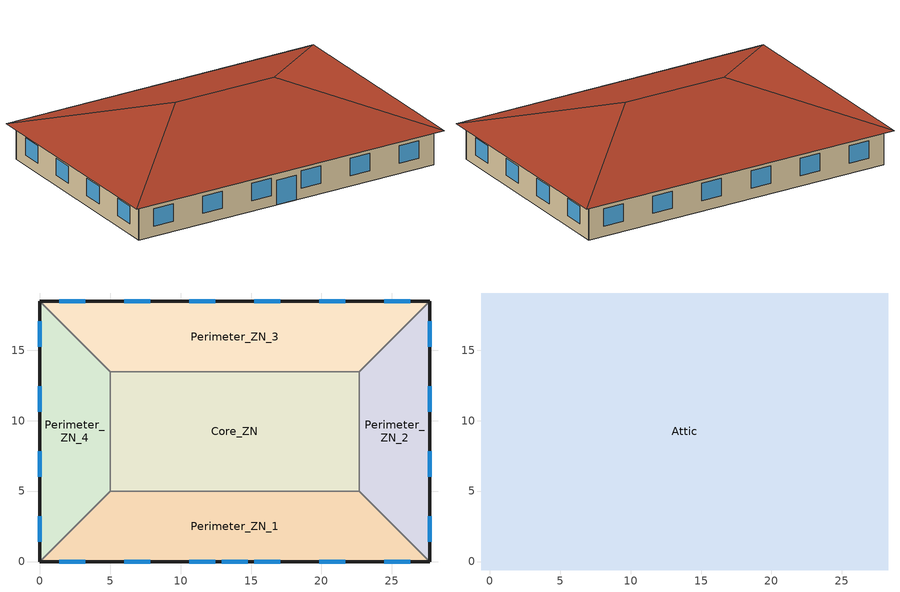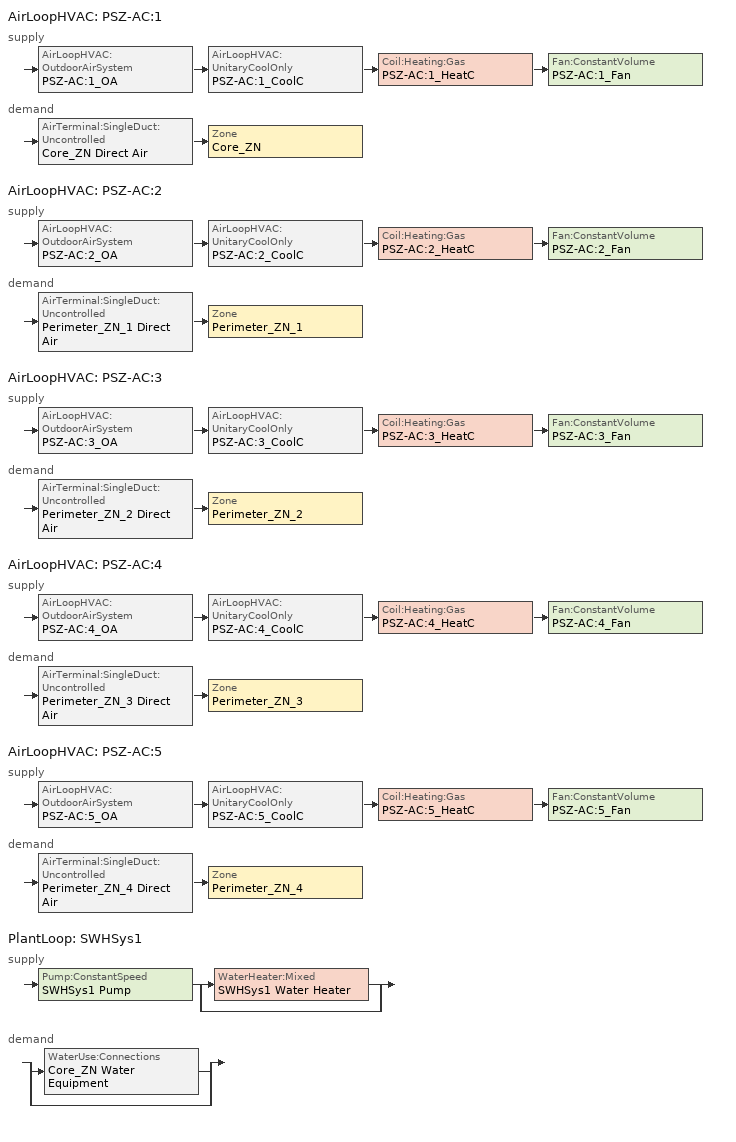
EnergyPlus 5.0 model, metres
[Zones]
Core_ZN
 floor ground (ext-slab): 5,13.46 22.69,13.46 22.69,5 5,5 z0
 wall to Perimeter_ZN_2 (int-walls): 22.69,5 22.69,13.46 z0:3.05
 wall to Perimeter_ZN_3 (int-walls): 22.69,13.46 5,13.46 z0:3.05
 wall to Perimeter_ZN_1 (int-walls): 5,5 22.69,5 z0:3.05
 wall to Perimeter_ZN_4 (int-walls): 5,13.46 5,5 z0:3.05
Perimeter_ZN_1
 floor ground (ext-slab): 27.69,0 0,0 5,5 22.69,5 z0
 wall outside (Mass Non-res Ext Wall): 0,0 27.69,0 z0:3.05
 wall to Perimeter_ZN_2 (int-walls): 27.69,0 22.69,5 z0:3.05
 wall to Perimeter_ZN_4 (int-walls): 5,5 0,0 z0:3.05
 window (Window Non-res Fixed): 1.39,0 3.22,0 / 6.01,0 7.84,0 / 10.62,0 12.45,0 / 15.24,0 17.07,0 / 19.85,0 21.68,0 / 24.47,0 26.3,0 z0.9:2.42; 12.93,0 14.76,0 z0:2.13
Perimeter_ZN_2
 floor ground (ext-slab): 22.69,13.46 27.69,18.46 27.69,0 22.69,5 z0
 wall outside (Mass Non-res Ext Wall): 27.69,0 27.69,18.46 z0:3.05
 wall to Perimeter_ZN_3 (int-walls): 27.69,18.46 22.69,13.46 z0:3.05
 window (Window Non-res Fixed): 27.69,1.39 27.69,3.22 / 27.69,6.01 27.69,7.84 / 27.69,10.62 27.69,12.45 / 27.69,15.24 27.69,17.07 z0.9:2.42
Perimeter_ZN_3
 floor ground (ext-slab): 5,13.46 0,18.46 27.69,18.46 22.69,13.46 z0
 wall outside (Mass Non-res Ext Wall): 27.69,18.46 0,18.46 z0:3.05
 wall to Perimeter_ZN_4 (int-walls): 0,18.46 5,13.46 z0:3.05
 window (Window Non-res Fixed): 26.3,18.46 24.47,18.46 / 21.68,18.46 19.85,18.46 / 17.07,18.46 15.24,18.46 / 12.45,18.46 10.62,18.46 / 7.84,18.46 6.01,18.46 / 3.22,18.46 1.39,18.46 z0.9:2.42
Perimeter_ZN_4
 floor ground (ext-slab): 5,5 0,0 0,18.46 5,13.46 z0
 wall outside (Mass Non-res Ext Wall): 0,18.46 0,0 z0:3.05
 window (Window Non-res Fixed): 0,17.07 0,15.24 / 0,12.45 0,10.62 / 0,7.84 0,6.01 / 0,3.22 0,1.39 z0.9:2.42
Attic
 floor outside (Attic Non-res Floor): 28.29,19.06 28.29,-0.6 27.69,0 27.69,18.46 z3.05; -0.6,19.06 28.29,19.06 27.69,18.46 0,18.46 z3.05; 0,0 27.69,0 28.29,-0.6 -0.6,-0.6 z3.05; -0.6,19.06 0,18.46 0,0 -0.6,-0.6 z3.05
 floor to Core_ZN (Attic Non-res Floor): 5,13.46 22.69,13.46 22.69,5 5,5 z3.05
 floor to Perimeter_ZN_2 (Attic Non-res Floor): 22.69,5 22.69,13.46 27.69,18.46 27.69,0 z3.05
 floor to Perimeter_ZN_3 (Attic Non-res Floor): 0,18.46 27.69,18.46 22.69,13.46 5,13.46 z3.05
 floor to Perimeter_ZN_1 (Attic Non-res Floor): 0,0 5,5 22.69,5 27.69,0 z3.05
 floor to Perimeter_ZN_4 (Attic Non-res Floor): 5,13.46 5,5 0,0 0,18.46 z3.05
 roof outside (Attic Non-res Roof): 28.29,-0.6,3.05 28.29,19.06,3.05 18.46,9.23,6.33; 28.29,19.06,3.05 -0.6,19.06,3.05 9.23,9.23,6.33 18.46,9.23,6.33; -0.6,-0.6,3.05 28.29,-0.6,3.05 18.46,9.23,6.33 9.23,9.23,6.33; -0.6,19.06,3.05 -0.6,-0.6,3.05 9.23,9.23,6.33
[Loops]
AirLoopHVAC 'PSZ-AC:1'
 supply: AirLoopHVAC:OutdoorAirSystem 'PSZ-AC:1_OA' > AirLoopHVAC:UnitaryCoolOnly 'PSZ-AC:1_CoolC' > Coil:Heating:Gas 'PSZ-AC:1_HeatC' > Fan:ConstantVolume 'PSZ-AC:1_Fan'
 demand: AirTerminal:SingleDuct:Uncontrolled 'Core_ZN Direct Air' > Zone 'Core_ZN'
AirLoopHVAC 'PSZ-AC:2'
 supply: AirLoopHVAC:OutdoorAirSystem 'PSZ-AC:2_OA' > AirLoopHVAC:UnitaryCoolOnly 'PSZ-AC:2_CoolC' > Coil:Heating:Gas 'PSZ-AC:2_HeatC' > Fan:ConstantVolume 'PSZ-AC:2_Fan'
 demand: AirTerminal:SingleDuct:Uncontrolled 'Perimeter_ZN_1 Direct Air' > Zone 'Perimeter_ZN_1'
AirLoopHVAC 'PSZ-AC:3'
 supply: AirLoopHVAC:OutdoorAirSystem 'PSZ-AC:3_OA' > AirLoopHVAC:UnitaryCoolOnly 'PSZ-AC:3_CoolC' > Coil:Heating:Gas 'PSZ-AC:3_HeatC' > Fan:ConstantVolume 'PSZ-AC:3_Fan'
 demand: AirTerminal:SingleDuct:Uncontrolled 'Perimeter_ZN_2 Direct Air' > Zone 'Perimeter_ZN_2'
AirLoopHVAC 'PSZ-AC:4'
 supply: AirLoopHVAC:OutdoorAirSystem 'PSZ-AC:4_OA' > AirLoopHVAC:UnitaryCoolOnly 'PSZ-AC:4_CoolC' > Coil:Heating:Gas 'PSZ-AC:4_HeatC' > Fan:ConstantVolume 'PSZ-AC:4_Fan'
 demand: AirTerminal:SingleDuct:Uncontrolled 'Perimeter_ZN_3 Direct Air' > Zone 'Perimeter_ZN_3'
AirLoopHVAC 'PSZ-AC:5'
 supply: AirLoopHVAC:OutdoorAirSystem 'PSZ-AC:5_OA' > AirLoopHVAC:UnitaryCoolOnly 'PSZ-AC:5_CoolC' > Coil:Heating:Gas 'PSZ-AC:5_HeatC' > Fan:ConstantVolume 'PSZ-AC:5_Fan'
 demand: AirTerminal:SingleDuct:Uncontrolled 'Perimeter_ZN_4 Direct Air' > Zone 'Perimeter_ZN_4'
PlantLoop 'SWHSys1'
 supply: Pump:ConstantSpeed 'SWHSys1 Pump' > split
  | WaterHeater:Mixed 'SWHSys1 Water Heater'
  | bypass
 demand: split
  | WaterUse:Connections 'Core_ZN Water Equipment'
  | bypass
[Building]
Ref Bldg Small Office New2004_v1.3_5.0: North Axis=0; Terrain=City; Loads Convergence Tolerance Value=0.04; Temperature Convergence Tolerance Value=0.2; Solar Distribution=FullInteriorAndExterior; Maximum Number of Warmup Days=25
[Site:Location]
USA NV-LAS VEGAS: Latitude {deg}=36.07; Longitude {deg}=-115.17; Time Zone {hr}=-8; Elevation {m}=664
[SizingPeriod:DesignDay] Barometric Pressure {Pa}=93598; Rain {0-no,1-yes}=0; Snow on ground {0-no,1-yes}=0; Day of Month=21; Daylight Savings Time Indicator=0; Humidity Indicating Type=WetBulb
Name | Maximum Dry-Bulb Temperature {C} | Daily Temp Range {C} | Humidity Indicating Conditions at Maximum Dry-Bulb | Wind Speed {m/s} design conditions vs. traditional 6.71 m/s (15 mph) | Wind Direction {Degrees; N=0, S=180} | Clearness {0.0 to 1.1} | Month | Day Type | Wind Speed {m/s} design conditions vs. traditional 3.35 m/s (7mph)
LAS_VEGAS Ann Htg 99.6% Condns DB | -1.7 | 0 | -1.7 | 3.1 | 240 | 0 | 1 | WinterDesignDay
LAS_VEGAS Ann Clg .4% Condns WB=>MDB | 34.7 | 13.6 | 21.9 |  | 230 | 1 | 7 | SummerDesignDay | 5.3
[Site:WaterMainsTemperature]
Calculation Method=CORRELATION; Annual Average Outdoor Air Temperature {C}=19.48; Maximum Difference In Monthly Average Outdoor Air Temperatures {deltaC}=25.6
[Site:GroundTemperature:BuildingSurface]
18.89, 18.889, 18.895, 20.344, 20.899, 20.929, 20.753, 20.826, 21.013, 20.868, 19.246, 18.923
[Construction]
Mass Non-res Ext Wall: 1IN Stucco, 8IN Concrete HW, Mass NonRes Wall Insulation, 1/2IN Gypsum
Attic Non-res Floor: 1/2IN Gypsum, AtticFloor NonRes Insulation, 1/2IN Gypsum
Attic Non-res Roof: Roof Membrane, Metal Decking
ext-slab: HW CONCRETE, CP02 CARPET PAD
int-walls: 1/2IN Gypsum, 1/2IN Gypsum
Window Non-res Fixed: NonRes Fixed Assembly Window
InteriorFurnishings: Std Wood 6inch
[Material] Thermal Absorptance=0.9
Name | Roughness | Thickness {m} | Conductivity {W/m-K} | Density {kg/m3} | Specific Heat {J/kg-K} | Solar Absorptance | Visible Absorptance | Visible Absorptance! Common Materials | Thickness | Conductivity | Density | Specific Heat
Mass NonRes Wall Insulation | MediumRough | 0.0365395 | 0.049 | 265 | 836.8 | 0.7 | 0.7
AtticFloor NonRes Insulation | MediumRough | 0.23413 | 0.049 | 265 | 836.8 | 0.7 | 0.7
Std Wood 6inch | MediumSmooth | 0.15 | 0.12 | 540 | 1210 | 0.7 |  | 0.7
1/2IN Gypsum | Smooth | 0.0127 | 0.16 | 784.9 | 830 | 0.92 | 0.92
1IN Stucco | Smooth |  |  |  |  | 0.92 | 0.92 |  | 0.0253 | 0.6918 | 1858 | 837
8IN CONCRETE HW | Rough | 0.2032 | 1.311 | 2240 | 836.8 | 0.7 | 0.7
HW CONCRETE | Rough | 0.1016 | 1.311 | 2240 | 836.8 | 0.7 | 0.7
Roof Membrane | VeryRough | 0.0095 | 0.16 | 1121.29 | 1460 | 0.7 | 0.7
Metal Decking | MediumSmooth | 0.0015 | 45.006 | 7680 | 418.4 | 0.7 | 0.3
[WindowMaterial:SimpleGlazingSystem]
NonRes Fixed Assembly Window: U-Factor=3.23646; Solar Heat Gain Coefficient=0.25
[Material:NoMass]
CP02 CARPET PAD: Roughness=VeryRough; Thermal Resistance {(m2-K)/W}=0.2165; Thermal Absorptance=0.9; Solar Absorptance=0.7; Visible Absorptance=0.8
[Zone] Type=1; Multiplier=1
Name | Part of Total Floor Area
Attic | No
Core_ZN; Perimeter_ZN_1; Perimeter_ZN_2; Perimeter_ZN_3; Perimeter_ZN_4 | Yes
[People] Schedule=BLDG_OCC_SCH; Number of People Calculation Method=Area/Person; Zone Area per Person=18.58; Fraction Radiant=0.3; User Specified Sensible Fraction=AUTOCALCULATE; Activity Level Schedule=ACTIVITY_SCH; Enable ASHRAE 55 Comfort Warnings=No; MRT Calculation=ZoneAveraged; Work Efficiency Schedule=WORK_EFF_SCH; Clothing Schedule=CLOTHING_SCH; Air Velocity Schedule=AIR_VELO_SCH; Thermal Comfort Report=FANGER
Name | Zone
Core_ZN People | Core_ZN
Perimeter_ZN_1 People | Perimeter_ZN_1
Perimeter_ZN_2 People | Perimeter_ZN_2
Perimeter_ZN_3 People | Perimeter_ZN_3
Perimeter_ZN_4 People | Perimeter_ZN_4
[Lights] Schedule=BLDG_LIGHT_SCH; Design Level Calculation Method=Watts/Area; Watts per Zone Area {W/m2}=10.76; Return Air Fraction=0; Fraction Radiant=0.7; Fraction Visible=0.2; Fraction Replaceable=1; Return Air Fraction is Calculated from Plenum Temperature=No
Name | Zone
Core_ZN_Lights | Core_ZN
Perimeter_ZN_1_Lights | Perimeter_ZN_1
Perimeter_ZN_2_Lights | Perimeter_ZN_2
Perimeter_ZN_3_Lights | Perimeter_ZN_3
Perimeter_ZN_4_Lights | Perimeter_ZN_4
[ElectricEquipment] Schedule=BLDG_EQUIP_SCH; Design Level Calculation Method=Watts/Area; Watts per Zone Floor Area {W/m2}=10.76; Fraction Latent=0; Fraction Radiant=0.5; Fraction Lost=0
Name | Zone
Core_ZN_MiscPlug_Equip | Core_ZN
Perimeter_ZN_1_MiscPlug_Equip | Perimeter_ZN_1
Perimeter_ZN_2_MiscPlug_Equip | Perimeter_ZN_2
Perimeter_ZN_3_MiscPlug_Equip | Perimeter_ZN_3
Perimeter_ZN_4_MiscPlug_Equip | Perimeter_ZN_4
[Exterior:Lights]
Exterior Facade Lighting: Schedule=ALWAYS_ON; Design Level=2303; Control Option=AstronomicalClock
[ZoneInfiltration:DesignFlowRate] Constant Term Coefficient=1; Temperature Term Coefficient=0; Velocity Term Coefficient=0; Velocity Squared Term Coefficient=0
Name | Zone | Schedule | Design Volume Flow Rate Calculation Method | Air Changes Per Hour {ACH} | Flow per Exterior Surface Area {m3/s/m2}
Core_ZN_Infiltration | Core_ZN | INFIL_QUARTER_ON_SCH | AirChanges/Hour | 0.36
Perimeter_ZN_1_Infiltration | Perimeter_ZN_1 | INFIL_QUARTER_ON_SCH | Flow/ExteriorArea |  | 0.000302
Perimeter_ZN_2_Infiltration | Perimeter_ZN_2 | INFIL_QUARTER_ON_SCH | Flow/ExteriorArea |  | 0.000302
Perimeter_ZN_3_Infiltration | Perimeter_ZN_3 | INFIL_QUARTER_ON_SCH | Flow/ExteriorArea |  | 0.000302
Perimeter_ZN_4_Infiltration | Perimeter_ZN_4 | INFIL_QUARTER_ON_SCH | Flow/ExteriorArea |  | 0.000302
Attic_Infiltration | Attic | ALWAYS_ON | AirChanges/Hour | 1
[InternalMass] Construction=InteriorFurnishings
Name | Zone | Surface Area
Core_ZN Internal Mass | Core_ZN | 299.3148
Perimeter_ZN_1 Internal Mass | Perimeter_ZN_1 | 226.9
Perimeter_ZN_2 Internal Mass | Perimeter_ZN_2 | 134.6
Perimeter_ZN_3 Internal Mass | Perimeter_ZN_3 | 226.9
Perimeter_ZN_4 Internal Mass | Perimeter_ZN_4 | 134.6
[Fan:ConstantVolume] Availablility Schedule=HVACOperationSchd; Fan Efficiency=0.53625; Pressure Rise=622; Maximum Flow Rate {m3/s}=AUTOSIZE; Motor Efficiency=0.825; Motor In Airstream Fraction=1
PSZ-AC:1_Fan; PSZ-AC:2_Fan; PSZ-AC:3_Fan; PSZ-AC:4_Fan; PSZ-AC:5_Fan
[Coil:Heating:Gas] Availablility Schedule=ALWAYS_ON; Gas Burner Efficiency=0.8; Nominal Capacity {W}=AUTOSIZE
PSZ-AC:1_HeatC; PSZ-AC:2_HeatC; PSZ-AC:3_HeatC; PSZ-AC:4_HeatC; PSZ-AC:5_HeatC
[Coil:Cooling:DX:SingleSpeed] Availablility Schedule=ALWAYS_ON; Rated Total Cooling Capacity {W}=AUTOSIZE; Rated Sensible Heat Ratio=AUTOSIZE; Rated COP=3.66668; Rated Air Flow Rate {m3/s}=AUTOSIZE; Total Cooling Capacity Function of Temperature Curve=Cool-Cap-fT; Total Cooling Capacity Function of Flow Fraction Curve=ConstantCubic; Energy Input Ratio Function of Temperature Curve=Cool-EIR-fT; Energy Input Ratio Function of Flow Fraction Curve=ConstantCubic; Part Load Fraction Correlation Curve=Cool-PLF-fPLR
PSZ-AC:1_CoolC DXCoil; PSZ-AC:2_CoolC DXCoil; PSZ-AC:3_CoolC DXCoil; PSZ-AC:4_CoolC DXCoil; PSZ-AC:5_CoolC DXCoil
[Zone equipment]
Core_ZN: Core_ZN Direct Air
Perimeter_ZN_1: Perimeter_ZN_1 Direct Air
Perimeter_ZN_2: Perimeter_ZN_2 Direct Air
Perimeter_ZN_3: Perimeter_ZN_3 Direct Air
Perimeter_ZN_4: Perimeter_ZN_4 Direct Air
[Sizing:Zone] Zone Cooling Design Supply Air Temperature {C}=14; Zone Heating Design Supply Air Temperature {C}=40; Zone Cooling Design Supply Air Humidity Ratio {kg-H20/kg-air}=0.0085; Zone Heating Design Supply Air Humidity Ratio {kg-H20/kg-air}=0.008; Outdoor Air Method=Flow/Person; Outside Air Flow per Person {(m3/s)/person}=0.01; Cooling Design Air Flow Method {Flow/Zone | DesignDay | DesignDay}=DesignDay; Heating Design Air Flow Method {Flow/Zone | DesignDay}=DesignDay
Core_ZN; Perimeter_ZN_1; Perimeter_ZN_2; Perimeter_ZN_3; Perimeter_ZN_4
[ZoneControl:Thermostat] Control Type Schedule=Dual Zone Control Type Sched
Name | Zone | Control 1
Core_ZN Thermostat | Core_ZN | Core_ZN DualSPSched
Perimeter_ZN_1 Thermostat | Perimeter_ZN_1 | Perimeter_ZN_1 DualSPSched
Perimeter_ZN_2 Thermostat | Perimeter_ZN_2 | Perimeter_ZN_2 DualSPSched
Perimeter_ZN_3 Thermostat | Perimeter_ZN_3 | Perimeter_ZN_3 DualSPSched
Perimeter_ZN_4 Thermostat | Perimeter_ZN_4 | Perimeter_ZN_4 DualSPSched
[ThermostatSetpoint:DualSetpoint] Heating Setpoint Temperature Schedule=HTGSETP_SCH; Cooling Setpoint Temperature Schedule=CLGSETP_SCH
Core_ZN DualSPSched; Perimeter_ZN_1 DualSPSched; Perimeter_ZN_2 DualSPSched; Perimeter_ZN_3 DualSPSched; Perimeter_ZN_4 DualSPSched
[SetpointManager:SingleZone:Reheat] Control Variable=Temperature; Minimum Supply Air Temperature C=10; Maximum Supply Air Temperature C=50
Name | Control Zone | Setpoint Node or NodeList
SupAirTemp MngrCore_ZN | Core_ZN | PSZ-AC:1 Supply Equipment Outlet Node
SupAirTemp MngrPerimeter_ZN_1 | Perimeter_ZN_1 | PSZ-AC:2 Supply Equipment Outlet Node
SupAirTemp MngrPerimeter_ZN_2 | Perimeter_ZN_2 | PSZ-AC:3 Supply Equipment Outlet Node
SupAirTemp MngrPerimeter_ZN_3 | Perimeter_ZN_3 | PSZ-AC:4 Supply Equipment Outlet Node
SupAirTemp MngrPerimeter_ZN_4 | Perimeter_ZN_4 | PSZ-AC:5 Supply Equipment Outlet Node
[Sizing:System] Type Of Load To Size On {Sensible}=Sensible; Design Outdoor Air Flow Rate {m3/s}=AUTOSIZE; Minimum System Air Flow Ratio=1; Preheat Design Temperature {C}=7; Preheat Design Humidity Ratio {kg-H2O/kg-air}=0.008; Precool Design Temperature {C}=12.8; Precool Design Humidity Ratio {kg-H2O/kg-air}=0.008; Central Cooling Design Supply Air Temperature {C}=12.8; Central Heating Design Supply Air Temperature {C}=40; Sizing Option {Coincident | NonCoincident}=NonCoincident; 100% Outdoor Air in Cooling {Yes | No}=No; 100% Outdoor Air in Heating {Yes | No}=No; Central Cooling Design Supply Air Humidity Ratio {kg-H2O/kg-air}=0.0085; Central Heating Design Supply Air Humidity Ratio {kg-H2O/kg-air}=0.008; Cooling Design Air Flow Method=DesignDay; Heating Design Air Flow Method=DesignDay
PSZ-AC:1; PSZ-AC:2; PSZ-AC:3; PSZ-AC:4; PSZ-AC:5
[Controller:OutdoorAir] Minimum Outdoor Air Flow Rate {m3/s}=AUTOSIZE; Maximum Outdoor Air Flow Rate {m3/s}=AUTOSIZE; Economizer Control Type=NoEconomizer; Economizer Control Action Type=ModulateFlow; Economizer Maximum Limit Dry-Bulb Temperature {C}=28; Economizer Maximum Limit Enthalpy {J/kg}=64000; Economizer Minimum Limit Dry-Bulb Temperature {C}=-100; Lockout Type=NoLockout; Minimum Limit Type=FixedMinimum; Minimum Outdoor Air Schedule=MinOA_Sched
PSZ-AC:1_OA_Controller; PSZ-AC:2_OA_Controller; PSZ-AC:3_OA_Controller; PSZ-AC:4_OA_Controller; PSZ-AC:5_OA_Controller
[AirLoopHVAC] Design Supply Air Flow Rate {m3/s}=AUTOSIZE
PSZ-AC:1; PSZ-AC:2; PSZ-AC:3; PSZ-AC:4; PSZ-AC:5
[AirLoopHVAC:UnitaryCoolOnly] Availablility Schedule=ALWAYS_ON
Name | Cooling Coil
PSZ-AC:1_CoolC | PSZ-AC:1_CoolC DXCoil
PSZ-AC:2_CoolC | PSZ-AC:2_CoolC DXCoil
PSZ-AC:3_CoolC | PSZ-AC:3_CoolC DXCoil
PSZ-AC:4_CoolC | PSZ-AC:4_CoolC DXCoil
PSZ-AC:5_CoolC | PSZ-AC:5_CoolC DXCoil
[AirTerminal:SingleDuct:Uncontrolled] Availability Schedule=ALWAYS_ON; Maximum Air Flow Rate {m3/s}=AUTOSIZE
Core_ZN Direct Air; Perimeter_ZN_1 Direct Air; Perimeter_ZN_2 Direct Air; Perimeter_ZN_3 Direct Air; Perimeter_ZN_4 Direct Air
[AvailabilityManager:NightCycle] Availability Schedule=ALWAYS_ON; Fan Schedule=HVACOperationSchd; Control Type {CycleOnAny | CycleOnControlZone | CycleOnAnyZoneFansOnly}=CycleOnAny; Thermostat Tolerance {delta C}=1; Cycling Run Time {s}=1800
PSZ-AC:1 Availability Manager; PSZ-AC:2 Availability Manager; PSZ-AC:3 Availability Manager; PSZ-AC:4 Availability Manager; PSZ-AC:5 Availability Manager
[SetpointManager:MixedAir]
Name | Control Variable {Temperature} | Control Variable | Setpoint Node or NodeList
PSZ-AC:1_CoolC SAT Manager; PSZ-AC:2_CoolC SAT Manager; PSZ-AC:3_CoolC SAT Manager; PSZ-AC:4_CoolC SAT Manager; PSZ-AC:5_CoolC SAT Manager | Temperature
PSZ-AC:1_HeatC MixedAir Manager |  | Temperature | PSZ-AC:1_HeatC-PSZ-AC:1_FanNode
PSZ-AC:1_OAMixed Air Temp Manager |  | Temperature | PSZ-AC:1_OA-PSZ-AC:1_CoolCNode
PSZ-AC:2_HeatC MixedAir Manager |  | Temperature | PSZ-AC:2_HeatC-PSZ-AC:2_FanNode
PSZ-AC:2_OAMixed Air Temp Manager |  | Temperature | PSZ-AC:2_OA-PSZ-AC:2_CoolCNode
PSZ-AC:3_HeatC MixedAir Manager |  | Temperature | PSZ-AC:3_HeatC-PSZ-AC:3_FanNode
PSZ-AC:3_OAMixed Air Temp Manager |  | Temperature | PSZ-AC:3_OA-PSZ-AC:3_CoolCNode
PSZ-AC:4_HeatC MixedAir Manager |  | Temperature | PSZ-AC:4_HeatC-PSZ-AC:4_FanNode
PSZ-AC:4_OAMixed Air Temp Manager |  | Temperature | PSZ-AC:4_OA-PSZ-AC:4_CoolCNode
PSZ-AC:5_HeatC MixedAir Manager |  | Temperature | PSZ-AC:5_HeatC-PSZ-AC:5_FanNode
PSZ-AC:5_OAMixed Air Temp Manager |  | Temperature | PSZ-AC:5_OA-PSZ-AC:5_CoolCNode
[WaterHeater:Mixed]
SWHSys1 Water Heater: Tank Volume {m3}=0.1514; Setpoint Temperature Schedule=SWHSys1 Water Heater Setpoint Temperature Schedule Name; Deadband Temperature Difference {deltaC}=2; Maximum Temperature Limit {C}=82.2222; Heater Control Type {Cycle | Modulate}=Cycle; Heater Maximum Capacity {W}=845000; Heater Fuel Type=NATURALGAS; Heater Thermal Efficiency=0.8; Off Cycle Parasitic Fuel Consumption Rate {W}=20; Off Cycle Parasitic Fuel Type=NATURALGAS; Off Cycle Parasitic Heat Fraction To Tank=0.8; On Cycle Parasitic Fuel Type=NATURALGAS; Ambient Temperature Indicator {Schedule | Zone | Outdoors}=SCHEDULE; Ambient Temperature Schedule=SWHSys1 Water Heater Ambient Temperature Schedule Name; Off Cycle Loss Coefficient to Ambient Temperature {W/K}=6; On Cycle Loss Coefficient to Ambient Temperature {W/K}=6; Use Side Effectiveness=1; Source Side Effectiveness=1; Use Side Design Flow Rate=AUTOSIZE; Source Side Design Flow Rate=AUTOSIZE; Indirect Water Heater Recovery Time=1.5
[Pump:ConstantSpeed]
SWHSys1 Pump: Rated Flow Rate {m3/s}=AUTOSIZE; Rated Pump Head {Pa} [179352 Pa = 60 ft]=0.001; Rated Power Consumption {W}=AUTOSIZE; Motor Efficiency=1; Fraction of Motor Inefficiencies to Fluid Stream=0; Pump Control Type {Continuous | Intermittent}=Intermittent
[WaterUse:Equipment]
Core_ZN Water Equipment: Peak Flow Rate {m3/s}=3.15e-06; Flow Rate Fraction Schedule=BLDG_SWH_SCH; Target Temperature Schedule=Water Equipment Temp Sched; Hot Water Supply Temperature Schedule Name  {C}=Water Equipment Hot Supply Temp Sched; Zone=Core_ZN; Sensible Fraction Schedule=Water Equipment Sensible fract sched; Latent Fraction Schedule=Water Equipment Latent fract sched
[PlantEquipmentList]
SWHSys1 Equipment List: SWHSys1 Water Heater
[Sizing:Plant]
SWHSys1: Loop Type {COOLING | HEATING}=Heating; Design Loop Exit Temperature {C}=60; Design Loop Temperature Difference {C}=5
[SetpointManager:Scheduled]
SWHSys1 Loop Setpoint Manager: Control Variable {TEMP}=Temperature; Schedule=SWHSys1-Loop-Temp-Schedule; Setpoint Node=SWHSys1 Supply Outlet Node
[PlantEquipmentOperationSchemes]
SWHSys1 Loop Operation Scheme List: Control Scheme 1 Object Type {*******}=PlantEquipmentOperation:HeatingLoad; Control Scheme 1=SWHSys1 Operation Scheme; Control Scheme 1 Schedule=ALWAYS_ON
[PlantEquipmentOperation:HeatingLoad]
SWHSys1 Operation Scheme: Load Range 1 Lower Limit {W}=0; Load Range 1 Upper Limit {W}=1000000000000000; Priority Control 1 Equipment List=SWHSys1 Equipment List
[PlantLoop]
SWHSys1: Fluid Type {WATER}=Water; Loop Equipment Operation Scheme=SWHSys1 Loop Operation Scheme List; Maximum Loop Temperature {C}=60; Minimum Loop Temperature {C}=10; Maximum Loop Flow Rate {m3/s}=AUTOSIZE; Minimum Loop Flow Rate {m3/s}=0; Loop Volume {m3}=AUTOSIZE; Load Distribution Scheme {OPTIMAL | SEQUENTIAL}=Optimal
[WaterUse:Connections]
Core_ZN Water Equipment: Water Use Equipment 1=Core_ZN Water Equipment
[UtilityCost:Tariff]
Name | Output Meter | Conversion Factor Choice | Time of Use Period Schedule | Season Schedule | Demand Window Length | Monthly Charge or Variable | Group
NevadaPower_LGS-3_LargeGeneral | Electricity:Facility | kWh | NevadaPowTOUSched | NevadaPowSeasonsSched | HalfHour | 184 | Comm Elect
NevadaPower_LGS-2_LargeGeneral | Electricity:Facility | kWh | NevadaPowTOUSched | NevadaPowSeasonsSched | HalfHour | 179 | Comm Elect
NevadaPower_LGS-1_LargeGeneral | Electricity:Facility | kWh |  |  | HalfHour | 15.7 | Comm Elect
NevadaPower_GS_GeneralService | Electricity:Facility | kWh |  |  | HalfHour | 11 | Comm Elect
NV_EIAMonthlyRateGas | Gas:Facility | MCF |  |  |  | 0 | Comm Gas
[UtilityCost:Charge:Simple]
Name | Charge Variable | Tariff | Source Variable | Season | Category Variable | Cost per Unit Value or Variable
 | SummerPeakEnergyCharge | NevadaPower_LGS-3_LargeGeneral | PeakEnergy | Summer | EnergyCharges | 0.0858
 | SummerOffPeakEnergyCharge | NevadaPower_LGS-3_LargeGeneral | OffPeakEnergy | Summer | EnergyCharges | 0.0484
 | SummerShoulderEnergyCharge | NevadaPower_LGS-3_LargeGeneral | ShoulderEnergy | Summer | EnergyCharges | 0.0706
 | WinterEnergyCharge | NevadaPower_LGS-3_LargeGeneral | totalEnergy | Winter | EnergyCharges | 0.04925
 | DeferredAccountingEnergyCharge | NevadaPower_LGS-3_LargeGeneral | totalEnergy | Annual | EnergyCharges | 0.0128
 | FacilitiesDemandCharge | NevadaPower_LGS-3_LargeGeneral | totalDemand | Annual | DemandCharges | 2.94
 | WinterDemandCharge | NevadaPower_LGS-3_LargeGeneral | totalDemand | Winter | DemandCharges | 0.5
 | SummerOnPeakDemandCharge | NevadaPower_LGS-3_LargeGeneral | PeakDemand | Summer | DemandCharges | 8.36
 | SummerShoulderDemandCharge | NevadaPower_LGS-3_LargeGeneral | ShoulderDemand | Summer | DemandCharges | 0.43
 | TaxofSixPtfivePercent | NevadaPower_LGS-3_LargeGeneral | SubTotal | Annual | Taxes | 0.065
 | SummerPeakEnergyCharge | NevadaPower_LGS-2_LargeGeneral | PeakEnergy | Summer | EnergyCharges | 0.0889
 | SummerOffPeakEnergyCharge | NevadaPower_LGS-2_LargeGeneral | OffPeakEnergy | Summer | EnergyCharges | 0.0502
 | SummerShoulderEnergyCharge | NevadaPower_LGS-2_LargeGeneral | ShoulderEnergy | Summer | EnergyCharges | 0.0725
 | WinterEnergyCharge | NevadaPower_LGS-2_LargeGeneral | totalEnergy | Winter | EnergyCharges | 0.0509
 | DeferredAccountingEnergyCharge | NevadaPower_LGS-2_LargeGeneral | totalEnergy | Annual | EnergyCharges | 0.0128
 | FacilitiesDemandCharge | NevadaPower_LGS-2_LargeGeneral | totalDemand | Annual | DemandCharges | 2.74
 | WinterDemandCharge | NevadaPower_LGS-2_LargeGeneral | totalDemand | Winter | DemandCharges | 0.25
 | SummerOnPeakDemandCharge | NevadaPower_LGS-2_LargeGeneral | PeakDemand | Summer | DemandCharges | 7.16
 | SummerShoulderDemandCharge | NevadaPower_LGS-2_LargeGeneral | ShoulderDemand | Summer | DemandCharges | 0.39
 | TaxofSixPtfivePercent | NevadaPower_LGS-2_LargeGeneral | SubTotal | Annual | Taxes | 0.065
 | AnnualElectConsumpCharge | NevadaPower_LGS-1_LargeGeneral | totalEnergy | Annual | EnergyCharges | 0.0646
 | AnnualDefferredAccountingCharge | NevadaPower_LGS-1_LargeGeneral | totalEnergy | Annual | EnergyCharges | 0.0128
 | AnnualFacilitiesDemandCharge | NevadaPower_LGS-1_LargeGeneral | totalDemand | Annual | DemandCharges | 3.77
 | AnnualDemandCharge | NevadaPower_LGS-1_LargeGeneral | totalDemand | Annual | DemandCharges | 1.1
 | TaxofSixPtfivePercent | NevadaPower_LGS-1_LargeGeneral | SubTotal | Annual | Taxes | 0.065
 | AnnualElectConsumpCharge | NevadaPower_GS_GeneralService | totalEnergy | Annual | EnergyCharges | 0.0783
 | AnnualDefferredAccountingCharge | NevadaPower_GS_GeneralService | totalEnergy | Annual | EnergyCharges | 0.0128
 | TaxofSixPtfivePercent | NevadaPower_GS_GeneralService | SubTotal | Annual | Taxes | 0.065
 | MonthlyRateGasCharge | NV_EIAMonthlyRateGas | totalEnergy | Annual | EnergyCharges | NV_MonthlyGasRates
 | TaxofSixPtfivePercent | NV_EIAMonthlyRateGas | SubTotal | Annual | Taxes | 0.065
[UtilityCost:Qualify] Season=Annual; Threshold Test=Count
Name | Tariff | Variable | Qualify Type | Threshold Value or Variable | Number of Months
MinDemand1000kw | NevadaPower_LGS-3_LargeGeneral | TotalDemand | Minimum | 1000 | 12
MinEnergy3500kwh | NevadaPower_LGS-3_LargeGeneral | TotalEnergy | Minimum | 3500 | 12
MinDemand300kw | NevadaPower_LGS-2_LargeGeneral | TotalDemand | Minimum | 300 | 12
MinEnergy3500kwh | NevadaPower_LGS-2_LargeGeneral | TotalEnergy | Minimum | 3500 | 12
MaxDemand1000kw | NevadaPower_LGS-2_LargeGeneral | TotalDemand | Maximum | 1000 | 1
MaxDemand300kw | NevadaPower_LGS-1_LargeGeneral | TotalDemand | Maximum | 300 | 1
MinEnergy3500kwh | NevadaPower_LGS-1_LargeGeneral | TotalEnergy | Minimum | 3500 | 12
MaxDemand300kw | NevadaPower_GS_GeneralService | TotalDemand | Maximum | 300 | 1
MaxEnergy3500kwh | NevadaPower_GS_GeneralService | TotalEnergy | Maximum | 3500 | 1
[UtilityCost:Variable]
NV_MonthlyGasRates: Tariff=NV_EIAMonthlyRateGas; Variable Type=Currency; January Value=7.51; February Value=7.65; March Value=7.82; April Value=7.88; May Value=7.78; June Value=8.22; July Value=8.87; August Value=9.26; September Value=9.02; October Value=9.31; November Value=7.45; December Value=7.24
[Schedule:Compact]
ALWAYS_ON: Through: 12/31, For: AllDays, Until: 24:00, 1
INFIL_QUARTER_ON_SCH: Through: 12/31, For: Weekdays SummerDesignDay, Until: 06:00, 1, Until: 22:00, 0.25, Until: 24:00, 1, For: Saturday WinterDesignDay, Until: 06:00, 1, Until: 18:00, 0.25, Until: 24:00, 1, For: Sunday Holidays AllOtherDays, Until: 24:00, 1
BLDG_OCC_SCH: Fraction, Through: 12/31, For: SummerDesignDay, Until: 06:00, 0, Until: 22:00, 1, Until: 24:00, 0.05, For: Weekdays, Until: 06:00, 0, Until: 07:00, 0.1, Until: 08:00, 0.2, Until: 12:00, 0.95, Until: 13:00, 0.5, Until: 17:00, 0.95, Until: 18:00, 0.3, Until: 20:00, 0.1, Until: 24:00, 0.05, For: Saturday, Until: 06:00, 0, Until: 08:00, 0.1, Until: 12:00, 0.3, Until: 17:00, 0.1, Until: 24:00, 0, For: AllOtherDays, Until: 24:00, 0
BLDG_LIGHT_SCH: Fraction, Through: 12/31, For: Weekdays, Until: 05:00, 0.05, Until: 07:00, 0.1, Until: 08:00, 0.3, Until: 17:00, 0.9, Until: 18:00, 0.5, Until: 20:00, 0.3, Until: 22:00, 0.2, Until: 23:00, 0.1, Until: 24:00, 0.05, For: Saturday, Until: 06:00, 0.05, Until: 08:00, 0.1, Until: 12:00, 0.3, Until: 17:00, 0.15, Until: 24:00, 0.05, For: SummerDesignDay, Until: 24:00, 1, For: WinterDesignDay, Until: 24:00, 0, For: AllOtherDays, Until: 24:00, 0.05
BLDG_EQUIP_SCH: Fraction, Through: 12/31, For: Weekdays, Until: 08:00, 0.4, Until: 12:00, 0.9, Until: 13:00, 0.8, Until: 17:00, 0.9, Until: 18:00, 0.5, Until: 24:00, 0.4, For: Saturday, Until: 06:00, 0.3, Until: 08:00, 0.4, Until: 12:00, 0.5, Until: 17:00, 0.35, Until: 24:00, 0.3, For: SummerDesignDay, Until: 24:00, 1, For: WinterDesignDay, Until: 24:00, 0, For: AllOtherDays, Until: 24:00, 0.3
ACTIVITY_SCH: Through: 12/31, For: AllDays, Until: 24:00, 120
WORK_EFF_SCH: Through: 12/31, For: AllDays, Until: 24:00, 0
AIR_VELO_SCH; Water Equipment Sensible fract sched: Through: 12/31, For: AllDays, Until: 24:00, 0.2
CLOTHING_SCH: Through: 04/30, For: AllDays, Until: 24:00, 1, Through: 09/30, For: AllDays, Until: 24:00, 0.5, Through: 12/31, For: AllDays, Until: 24:00, 1
CLGSETP_SCH: Through: 12/31, For: Weekdays SummerDesignDay, Until: 06:00, 26.7, Until: 22:00, 24, Until: 24:00, 26.7, For: Saturday, Until: 06:00, 26.7, Until: 18:00, 24, Until: 24:00, 26.7, For: AllOtherDays, Until: 24:00, 26.7
HTGSETP_SCH: Through: 12/31, For: Weekdays, Until: 06:00, 15.6, Until: 22:00, 21, Until: 24:00, 15.6, For: Saturday, Until: 06:00, 15.6, Until: 18:00, 21, Until: 24:00, 15.6, For: WinterDesignDay, Until: 24:00, 21, For: AllOtherDays, Until: 24:00, 15.6
MinOA_Sched: Through: 12/31, For: Weekdays SummerDesignDay, Until: 07:00, 0, Until: 22:00, 1, Until: 24:00, 0, For: Saturday WinterDesignDay, Until: 07:00, 0, Until: 18:00, 1, Until: 24:00, 0, For: AllOtherDays, Until: 24:00, 0
Dual Zone Control Type Sched: Through: 12/31, For: AllDays, Until: 24:00, 4
HVACOperationSchd: Through: 12/31, For: Weekdays SummerDesignDay, Until: 06:00, 0, Until: 22:00, 1, Until: 24:00, 0, For: Saturday WinterDesignDay, Until: 06:00, 0, Until: 18:00, 1, Until: 24:00, 0, For: AllOtherDays, Until: 24:00, 0
BLDG_SWH_SCH: Fraction, Through: 12/31, For: Weekdays SummerDesignDay, Until: 05:00, 0.05, Until: 06:00, 0.08, Until: 07:00, 0.07, Until: 08:00, 0.19, Until: 09:00, 0.35, Until: 10:00, 0.38, Until: 11:00, 0.39, Until: 12:00, 0.47, Until: 13:00, 0.57, Until: 14:00, 0.54, Until: 15:00, 0.34, Until: 16:00, 0.33, Until: 17:00, 0.44, Until: 18:00, 0.26, Until: 19:00, 0.21, Until: 20:00, 0.15, Until: 21:00, 0.17, Until: 22:00, 0.08, Until: 24:00, 0.05, For: Saturday WinterDesignDay, Until: 05:00, 0.05, Until: 06:00, 0.08, Until: 07:00, 0.07, Until: 08:00, 0.11, Until: 09:00, 0.15, Until: 10:00, 0.21, Until: 11:00, 0.19, Until: 12:00, 0.23, Until: 13:00, 0.2, Until: 14:00, 0.19, Until: 15:00, 0.15, Until: 16:00, 0.13, Until: 17:00, 0.14, Until: 21:00, 0.07, Until: 22:00, 0.09, Until: 24:00, 0.05, For: AllOtherDays, Until: 05:00, 0.04, Until: 06:00, 0.07, Until: 11:00, 0.04, Until: 13:00, 0.06, Until: 14:00, 0.09, Until: 15:00, 0.06, Until: 21:00, 0.04, Until: 22:00, 0.07, Until: 24:00, 0.04
Water Equipment Latent fract sched: Through: 12/31, For: AllDays, Until: 24:00, 0.05
SWHSys1 Water Heater Ambient Temperature Schedule Name: Through: 12/31, For: AllDays, Until: 24:00, 22
Water Equipment Temp Sched; Water Equipment Hot Supply Temp Sched: Through: 12/31, For: AllDays, Until: 24:00, 43.3
SWHSys1 Water Heater Setpoint Temperature Schedule Name; SWHSys1-Loop-Temp-Schedule: Through: 12/31, For: AllDays, Until: 24:00, 60
NevadaPowSeasonsSched: Through: 5/31, For: AllDays, Until: 24:00, 1, Through: 9/30, For: AllDays, Until: 24:00, 3, Through: 12/31, For: AllDays, Until: 24:00, 1
NevadaPowTOUSched: Through: 12/31, For: AllDays, Until: 10:00, 3, Until: 13:00, 2, Until: 19:00, 1, Until: 22:00, 2, Until: 24:00, 3
[Curve:Quadratic]
Cool-PLF-fPLR: Coefficient1 Constant=0.909496; Coefficient2 x=0.0986477; Coefficient3 x**2=-0.00819488; Minimum Value of x=0; Maximum Value of x=1; Minimum Curve Output=0.7; Maximum Curve Output=1
[Curve:Cubic]
ConstantCubic: Coefficient1 Constant=1; Coefficient2 x=0; Coefficient3 x**2=0; Coefficient4 x**3=0; Minimum Value of x=-100; Maximum Value of x=100
[Curve:Biquadratic] Minimum Value of x=-100; Maximum Value of x=100; Minimum Value of y=-100; Maximum Value of y=100
Name | Coefficient1 Constant | Coefficient2 x | Coefficient3 x**2 | Coefficient4 y | Coefficient5 y**2 | Coefficient6 x*y
Cool-Cap-fT | 0.971212 | -0.0152755 | 0.00144345 | -0.00039321 | -6.8364e-06 | -0.000290596
Cool-EIR-fT | 0.286871 | 0.0239022 | -0.000810648 | 0.0134585 | 0.000338936 | -0.000487004
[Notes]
DOE Commercial Reference Building
Small Office, new construction 90.1-2004
EnergyPlus Version 5.0
ASHRAE Standards 90.1-2004 and 62-1999
Description:  Single story, five zone office building.
Form:         Area = 511 m2 (5,500 ft2); Number of Stories = 1; Shape = rectangle, Aspect ratio = 1.5
Envelope:     Envelope thermal properties vary with climate according to ASHRAE Standard 90.1-2004.
Opaque constructions: mass walls; attic roof; slab-on-grade floor
Windows: window-to-wall ratio = 21.2%, equal distribution of punched windows
Infiltration = 0.4 cfm/ft2 above grade wall area at 0.3 in wc (75 Pa) adjusted to 0.016 in wc (4 Pa).
25% of full value when ventilation system on.
HVAC:         PSZ-AC, gas furnace
No economizers, per ASHRAE 90.1-2004
Int. gains:   lights = 10.76 W/m2 (1.0 W/ft2) (building area method);
elec. plug loads = 10.76 W/m2 (1.0 W/ft2)
gas plug load = 0 W/m2 (0 W/ft2)
people = 28 total; 5.38/100 m2 (5.0/1000 ft2)
Detached Shading:               None
Daylight:                       None
Natural Ventilation:            None
Zonal Equipment:                None
Air Primary Loops:              PSZ
Plant Loops:                    SHWSys1
System Equipment Autosize:      Yes
Purchased Cooling:              None
Purchased Heating:              None
Coils:                          Coil:Cooling:DX:SingleSpeed; Coil:Heating:Gas
Pumps:                          None
Boilers:                        None
Chillers:                       None
Reference citation for the Commercial Reference Buildings:
Deru, M.; Field, K.; Studer, D.; Benne, K.; Griffith, B.; Torcellini, P;
Halverson, M.; Winiarski, D.; Liu, B.; Rosenberg, M.; Huang, J.;
Yazdanian, M.; Crawley, D. (2010).
U.S. Department of Energy Commercial Reference Building Models of the National Building Stock.
Washington, DC: U.S. Department of Energy, Energy Efficiency and
Renewable Energy, Office of Building Technologies.
***GENERAL SIMULATION PARAMETERS***
Number of Zones: 6
***HOLIDAYS & DAYLIGHT SAVINGS***
